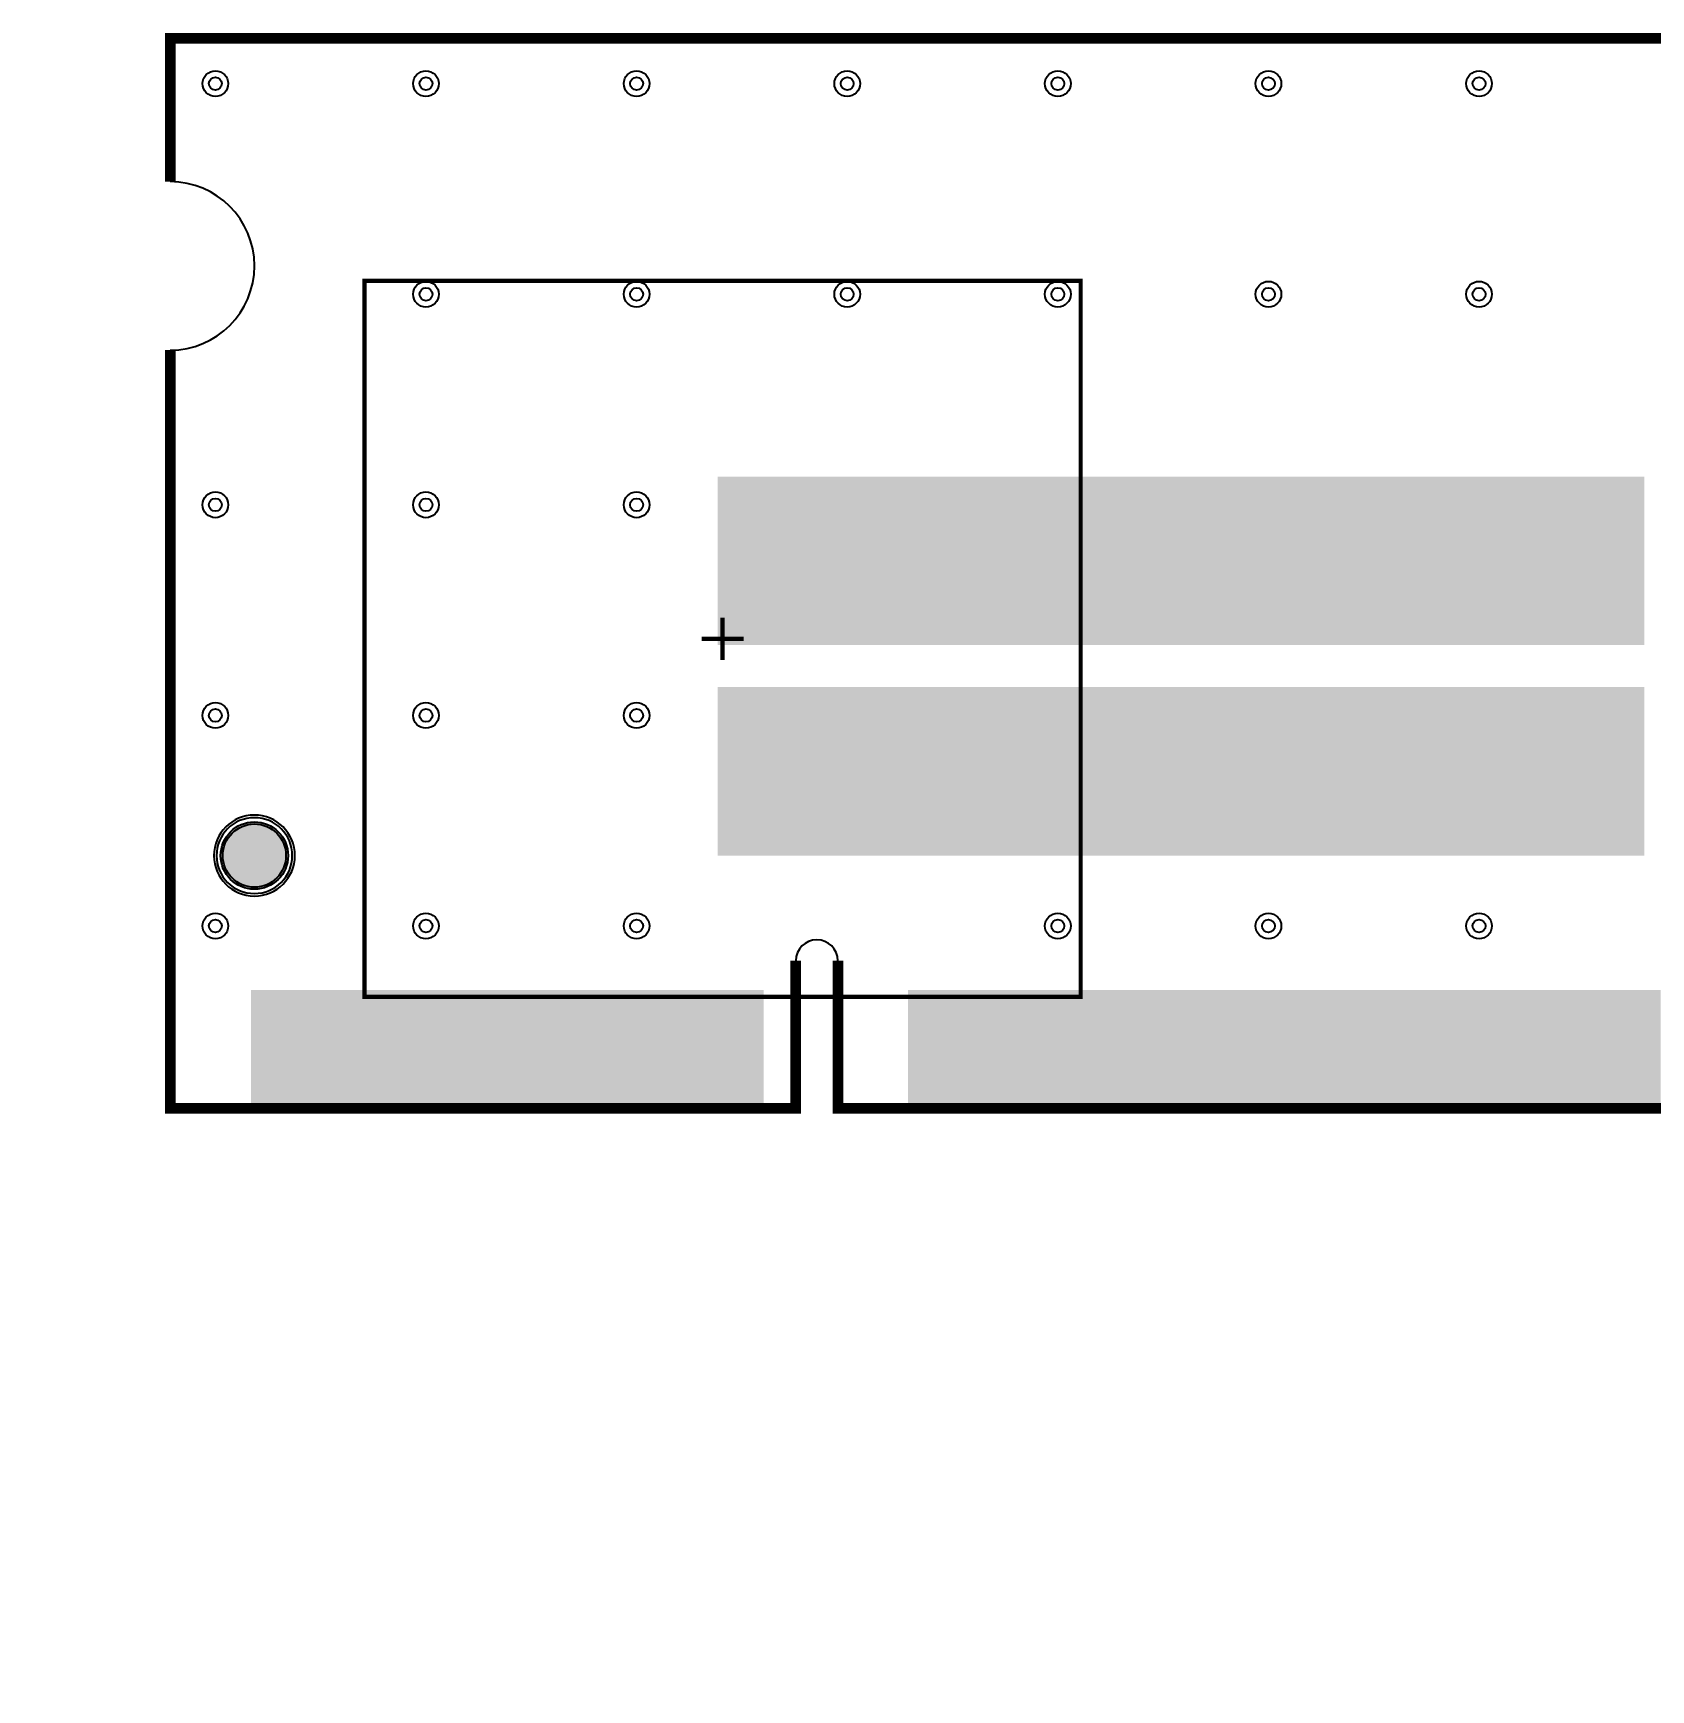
# Model space of a CAD drawing. Header units: millimetres. Extents: x -3.3 to 67.7, y -13.8 to 30.2.
# Drawn here: x -3.25 to 35.15, y -13.81 to 25.53 of the extents above; entities that cross this region are included whole.
import ezdxf

# ---------------------------------------------------------------- set-up
doc = ezdxf.new("R2010")
doc.units = ezdxf.units.MM
for name, color, linetype, true_color in [('BoardOutLine', 7, 'Continuous', 0xff00ff), ('BottomLayer', 7, 'Continuous', 0x0000ff), ('BottomPasteMaskLayer', 7, 'Continuous', 0x800000), ('BottomSolderMaskLayer', 7, 'Continuous', 0xaa00ff), ('Hole', 7, 'Continuous', 0x222222), ('Mechanical', 7, 'Continuous', 0xf022f0), ('Multi-Layer', 7, 'Continuous', 0xc0c0c0), ('TopLayer', 7, 'Continuous', 0xff0000), ('TopPasteMaskLayer', 7, 'Continuous', 0x808080), ('TopSilkLayer', 7, 'Continuous', 0xffcc00), ('TopSolderMaskLayer', 7, 'Continuous', 0x800080)]:
    doc.layers.add(name, color=color, linetype=linetype, true_color=true_color)

msp = doc.modelspace()

# ---------------------------------------------------------------- hatches: boundary and pattern name
at = {"layer": 'BottomLayer'}
for points in [[(2.226, 2.55), (2.676, 2.55), (2.676, 0.25), (2.226, 0.25)], [(2.826, 2.55), (3.276, 2.55), (3.276, 0.25), (2.826, 0.25)], [(3.426, 2.55), (3.876, 2.55), (3.876, 0.25), (3.426, 0.25)], [(4.026, 2.55), (4.476, 2.55), (4.476, 0.25), (4.026, 0.25)], [(4.626, 2.55), (5.076, 2.55), (5.076, 0.25), (4.626, 0.25)], [(5.226, 2.55), (5.676, 2.55), (5.676, 0.25), (5.226, 0.25)], [(5.826, 2.55), (6.276, 2.55), (6.276, 0.25), (5.826, 0.25)], [(6.426, 2.55), (6.876, 2.55), (6.876, 0.25), (6.426, 0.25)], [(7.026, 2.55), (7.476, 2.55), (7.476, 0.25), (7.026, 0.25)], [(7.626, 2.55), (8.076, 2.55), (8.076, 0.25), (7.626, 0.25)], [(8.226, 2.55), (8.676, 2.55), (8.676, 0.25), (8.226, 0.25)], [(8.826, 2.55), (9.276, 2.55), (9.276, 0.25), (8.826, 0.25)], [(9.426, 2.55), (9.876, 2.55), (9.876, 0.25), (9.426, 0.25)], [(10.026, 2.55), (10.476, 2.55), (10.476, 0.25), (10.026, 0.25)], [(10.626, 2.55), (11.076, 2.55), (11.076, 0.25), (10.626, 0.25)], [(11.226, 2.55), (11.676, 2.55), (11.676, 0.25), (11.226, 0.25)], [(11.826, 2.55), (12.276, 2.55), (12.276, 0.25), (11.826, 0.25)], [(12.426, 2.55), (12.876, 2.55), (12.876, 0.25), (12.426, 0.25)], [(13.026, 2.55), (13.476, 2.55), (13.476, 0.25), (13.026, 0.25)], [(13.626, 2.55), (14.076, 2.55), (14.076, 0.25), (13.626, 0.25)], [(17.826, 2.55), (18.276, 2.55), (18.276, 0.25), (17.826, 0.25)], [(18.426, 2.55), (18.876, 2.55), (18.876, 0.25), (18.426, 0.25)], [(19.026, 2.55), (19.476, 2.55), (19.476, 0.25), (19.026, 0.25)], [(19.626, 2.55), (20.076, 2.55), (20.076, 0.25), (19.626, 0.25)], [(20.226, 2.55), (20.676, 2.55), (20.676, 0.25), (20.226, 0.25)], [(20.826, 2.55), (21.276, 2.55), (21.276, 0.25), (20.826, 0.25)], [(21.426, 2.55), (21.876, 2.55), (21.876, 0.25), (21.426, 0.25)], [(22.026, 2.55), (22.476, 2.55), (22.476, 0.25), (22.026, 0.25)], [(22.626, 2.55), (23.076, 2.55), (23.076, 0.25), (22.626, 0.25)], [(23.226, 2.55), (23.676, 2.55), (23.676, 0.25), (23.226, 0.25)], [(23.826, 2.55), (24.276, 2.55), (24.276, 0.25), (23.826, 0.25)], [(24.426, 2.55), (24.876, 2.55), (24.876, 0.25), (24.426, 0.25)], [(25.026, 2.55), (25.476, 2.55), (25.476, 0.25), (25.026, 0.25)], [(25.626, 2.55), (26.076, 2.55), (26.076, 0.25), (25.626, 0.25)], [(26.226, 2.55), (26.676, 2.55), (26.676, 0.25), (26.226, 0.25)], [(26.826, 2.55), (27.276, 2.55), (27.276, 0.25), (26.826, 0.25)], [(27.426, 2.55), (27.876, 2.55), (27.876, 0.25), (27.426, 0.25)], [(28.026, 2.55), (28.476, 2.55), (28.476, 0.25), (28.026, 0.25)], [(28.626, 2.55), (29.076, 2.55), (29.076, 0.25), (28.626, 0.25)], [(29.226, 2.55), (29.676, 2.55), (29.676, 0.25), (29.226, 0.25)], [(29.826, 2.55), (30.276, 2.55), (30.276, 0.25), (29.826, 0.25)], [(30.426, 2.55), (30.876, 2.55), (30.876, 0.25), (30.426, 0.25)], [(31.026, 2.55), (31.476, 2.55), (31.476, 0.25), (31.026, 0.25)], [(31.626, 2.55), (32.076, 2.55), (32.076, 0.25), (31.626, 0.25)], [(32.226, 2.55), (32.676, 2.55), (32.676, 0.25), (32.226, 0.25)], [(32.826, 2.55), (33.276, 2.55), (33.276, 0.25), (32.826, 0.25)], [(33.426, 2.55), (33.876, 2.55), (33.876, 0.25), (33.426, 0.25)], [(34.026, 2.55), (34.476, 2.55), (34.476, 0.25), (34.026, 0.25)], [(34.626, 2.55), (35.076, 2.55), (35.076, 0.25), (34.626, 0.25)]]:
    msp.add_hatch(color=256, dxfattribs=at).paths.add_polyline_path(points)
at = {"layer": 'BottomPasteMaskLayer'}
for points in [[(2.226, 2.55), (2.676, 2.55), (2.676, 0.25), (2.226, 0.25)], [(2.826, 2.55), (3.276, 2.55), (3.276, 0.25), (2.826, 0.25)], [(3.426, 2.55), (3.876, 2.55), (3.876, 0.25), (3.426, 0.25)], [(4.026, 2.55), (4.476, 2.55), (4.476, 0.25), (4.026, 0.25)], [(4.626, 2.55), (5.076, 2.55), (5.076, 0.25), (4.626, 0.25)], [(5.226, 2.55), (5.676, 2.55), (5.676, 0.25), (5.226, 0.25)], [(5.826, 2.55), (6.276, 2.55), (6.276, 0.25), (5.826, 0.25)], [(6.426, 2.55), (6.876, 2.55), (6.876, 0.25), (6.426, 0.25)], [(7.026, 2.55), (7.476, 2.55), (7.476, 0.25), (7.026, 0.25)], [(7.626, 2.55), (8.076, 2.55), (8.076, 0.25), (7.626, 0.25)], [(8.226, 2.55), (8.676, 2.55), (8.676, 0.25), (8.226, 0.25)], [(8.826, 2.55), (9.276, 2.55), (9.276, 0.25), (8.826, 0.25)], [(9.426, 2.55), (9.876, 2.55), (9.876, 0.25), (9.426, 0.25)], [(10.026, 2.55), (10.476, 2.55), (10.476, 0.25), (10.026, 0.25)], [(10.626, 2.55), (11.076, 2.55), (11.076, 0.25), (10.626, 0.25)], [(11.226, 2.55), (11.676, 2.55), (11.676, 0.25), (11.226, 0.25)], [(11.826, 2.55), (12.276, 2.55), (12.276, 0.25), (11.826, 0.25)], [(12.426, 2.55), (12.876, 2.55), (12.876, 0.25), (12.426, 0.25)], [(13.026, 2.55), (13.476, 2.55), (13.476, 0.25), (13.026, 0.25)], [(13.626, 2.55), (14.076, 2.55), (14.076, 0.25), (13.626, 0.25)], [(17.826, 2.55), (18.276, 2.55), (18.276, 0.25), (17.826, 0.25)], [(18.426, 2.55), (18.876, 2.55), (18.876, 0.25), (18.426, 0.25)], [(19.026, 2.55), (19.476, 2.55), (19.476, 0.25), (19.026, 0.25)], [(19.626, 2.55), (20.076, 2.55), (20.076, 0.25), (19.626, 0.25)], [(20.226, 2.55), (20.676, 2.55), (20.676, 0.25), (20.226, 0.25)], [(20.826, 2.55), (21.276, 2.55), (21.276, 0.25), (20.826, 0.25)], [(21.426, 2.55), (21.876, 2.55), (21.876, 0.25), (21.426, 0.25)], [(22.026, 2.55), (22.476, 2.55), (22.476, 0.25), (22.026, 0.25)], [(22.626, 2.55), (23.076, 2.55), (23.076, 0.25), (22.626, 0.25)], [(23.226, 2.55), (23.676, 2.55), (23.676, 0.25), (23.226, 0.25)], [(23.826, 2.55), (24.276, 2.55), (24.276, 0.25), (23.826, 0.25)], [(24.426, 2.55), (24.876, 2.55), (24.876, 0.25), (24.426, 0.25)], [(25.026, 2.55), (25.476, 2.55), (25.476, 0.25), (25.026, 0.25)], [(25.626, 2.55), (26.076, 2.55), (26.076, 0.25), (25.626, 0.25)], [(26.226, 2.55), (26.676, 2.55), (26.676, 0.25), (26.226, 0.25)], [(26.826, 2.55), (27.276, 2.55), (27.276, 0.25), (26.826, 0.25)], [(27.426, 2.55), (27.876, 2.55), (27.876, 0.25), (27.426, 0.25)], [(28.026, 2.55), (28.476, 2.55), (28.476, 0.25), (28.026, 0.25)], [(28.626, 2.55), (29.076, 2.55), (29.076, 0.25), (28.626, 0.25)], [(29.226, 2.55), (29.676, 2.55), (29.676, 0.25), (29.226, 0.25)], [(29.826, 2.55), (30.276, 2.55), (30.276, 0.25), (29.826, 0.25)], [(30.426, 2.55), (30.876, 2.55), (30.876, 0.25), (30.426, 0.25)], [(31.026, 2.55), (31.476, 2.55), (31.476, 0.25), (31.026, 0.25)], [(31.626, 2.55), (32.076, 2.55), (32.076, 0.25), (31.626, 0.25)], [(32.226, 2.55), (32.676, 2.55), (32.676, 0.25), (32.226, 0.25)], [(32.826, 2.55), (33.276, 2.55), (33.276, 0.25), (32.826, 0.25)], [(33.426, 2.55), (33.876, 2.55), (33.876, 0.25), (33.426, 0.25)], [(34.026, 2.55), (34.476, 2.55), (34.476, 0.25), (34.026, 0.25)], [(34.626, 2.55), (35.076, 2.55), (35.076, 0.25), (34.626, 0.25)]]:
    msp.add_hatch(color=256, dxfattribs=at).paths.add_polyline_path(points)
at = {"layer": 'BottomSolderMaskLayer'}
for points in [[(1.199, 6, 1), (2.801, 6, 1)], [(2.216, 2.81), (2.686, 2.81), (2.686, -0.009), (2.216, -0.009)], [(2.816, 2.81), (3.286, 2.81), (3.286, -0.009), (2.816, -0.009)], [(3.416, 2.81), (3.886, 2.81), (3.886, -0.009), (3.416, -0.009)], [(4.016, 2.81), (4.486, 2.81), (4.486, -0.009), (4.016, -0.009)], [(4.616, 2.81), (5.086, 2.81), (5.086, -0.009), (4.616, -0.009)], [(5.216, 2.81), (5.686, 2.81), (5.686, -0.009), (5.216, -0.009)], [(5.816, 2.81), (6.286, 2.81), (6.286, -0.009), (5.816, -0.009)], [(6.416, 2.81), (6.886, 2.81), (6.886, -0.009), (6.416, -0.009)], [(7.016, 2.81), (7.486, 2.81), (7.486, -0.009), (7.016, -0.009)], [(7.616, 2.81), (8.086, 2.81), (8.086, -0.009), (7.616, -0.009)], [(8.216, 2.81), (8.686, 2.81), (8.686, -0.009), (8.216, -0.009)], [(8.816, 2.81), (9.286, 2.81), (9.286, -0.009), (8.816, -0.009)], [(9.416, 2.81), (9.886, 2.81), (9.886, -0.009), (9.416, -0.009)], [(10.016, 2.81), (10.486, 2.81), (10.486, -0.009), (10.016, -0.009)], [(10.616, 2.81), (11.086, 2.81), (11.086, -0.009), (10.616, -0.009)], [(11.216, 2.81), (11.686, 2.81), (11.686, -0.009), (11.216, -0.009)], [(11.816, 2.81), (12.286, 2.81), (12.286, -0.009), (11.816, -0.009)], [(12.416, 2.81), (12.886, 2.81), (12.886, -0.009), (12.416, -0.009)], [(13.016, 2.81), (13.486, 2.81), (13.486, -0.009), (13.016, -0.009)], [(13.616, 2.81), (14.086, 2.81), (14.086, -0.009), (13.616, -0.009)], [(17.816, 2.81), (18.286, 2.81), (18.286, -0.009), (17.816, -0.009)], [(18.416, 2.81), (18.886, 2.81), (18.886, -0.009), (18.416, -0.009)], [(19.016, 2.81), (19.486, 2.81), (19.486, -0.009), (19.016, -0.009)], [(19.616, 2.81), (20.086, 2.81), (20.086, -0.009), (19.616, -0.009)], [(20.216, 2.81), (20.686, 2.81), (20.686, -0.009), (20.216, -0.009)], [(20.816, 2.81), (21.286, 2.81), (21.286, -0.009), (20.816, -0.009)], [(21.416, 2.81), (21.886, 2.81), (21.886, -0.009), (21.416, -0.009)], [(22.016, 2.81), (22.486, 2.81), (22.486, -0.009), (22.016, -0.009)], [(22.616, 2.81), (23.086, 2.81), (23.086, -0.009), (22.616, -0.009)], [(23.216, 2.81), (23.686, 2.81), (23.686, -0.009), (23.216, -0.009)], [(23.816, 2.81), (24.286, 2.81), (24.286, -0.009), (23.816, -0.009)], [(24.416, 2.81), (24.886, 2.81), (24.886, -0.009), (24.416, -0.009)], [(25.016, 2.81), (25.486, 2.81), (25.486, -0.009), (25.016, -0.009)], [(25.616, 2.81), (26.086, 2.81), (26.086, -0.009), (25.616, -0.009)], [(26.216, 2.81), (26.686, 2.81), (26.686, -0.009), (26.216, -0.009)], [(26.816, 2.81), (27.286, 2.81), (27.286, -0.009), (26.816, -0.009)], [(27.416, 2.81), (27.886, 2.81), (27.886, -0.009), (27.416, -0.009)], [(28.016, 2.81), (28.486, 2.81), (28.486, -0.009), (28.016, -0.009)], [(28.616, 2.81), (29.086, 2.81), (29.086, -0.009), (28.616, -0.009)], [(29.216, 2.81), (29.686, 2.81), (29.686, -0.009), (29.216, -0.009)], [(29.816, 2.81), (30.286, 2.81), (30.286, -0.009), (29.816, -0.009)], [(30.416, 2.81), (30.886, 2.81), (30.886, -0.009), (30.416, -0.009)], [(31.016, 2.81), (31.486, 2.81), (31.486, -0.009), (31.016, -0.009)], [(31.616, 2.81), (32.086, 2.81), (32.086, -0.009), (31.616, -0.009)], [(32.216, 2.81), (32.686, 2.81), (32.686, -0.009), (32.216, -0.009)], [(32.816, 2.81), (33.286, 2.81), (33.286, -0.009), (32.816, -0.009)], [(33.416, 2.81), (33.886, 2.81), (33.886, -0.009), (33.416, -0.009)], [(34.016, 2.81), (34.486, 2.81), (34.486, -0.009), (34.016, -0.009)], [(34.616, 2.81), (35.086, 2.81), (35.086, -0.009), (34.616, -0.009)]]:
    msp.add_hatch(color=256, dxfattribs=at).paths.add_polyline_path(points)
at = {"layer": 'Multi-Layer'}
msp.add_hatch(color=256, dxfattribs=at).paths.add_polyline_path([(1.25, 6, 1), (2.75, 6, 1)])
at = {"layer": 'TopLayer'}
for points in [[(1.926, 2.55), (2.376, 2.55), (2.376, 0.25), (1.926, 0.25)], [(2.526, 2.55), (2.976, 2.55), (2.976, 0.25), (2.526, 0.25)], [(3.126, 2.55), (3.576, 2.55), (3.576, 0.25), (3.126, 0.25)], [(3.726, 2.55), (4.176, 2.55), (4.176, 0.25), (3.726, 0.25)], [(4.326, 2.55), (4.776, 2.55), (4.776, 0.25), (4.326, 0.25)], [(4.926, 2.55), (5.376, 2.55), (5.376, 0.25), (4.926, 0.25)], [(5.526, 2.55), (5.976, 2.55), (5.976, 0.25), (5.526, 0.25)], [(6.126, 2.55), (6.576, 2.55), (6.576, 0.25), (6.126, 0.25)], [(6.726, 2.55), (7.176, 2.55), (7.176, 0.25), (6.726, 0.25)], [(7.326, 2.55), (7.776, 2.55), (7.776, 0.25), (7.326, 0.25)], [(7.926, 2.55), (8.376, 2.55), (8.376, 0.25), (7.926, 0.25)], [(8.526, 2.55), (8.976, 2.55), (8.976, 0.25), (8.526, 0.25)], [(9.126, 2.55), (9.576, 2.55), (9.576, 0.25), (9.126, 0.25)], [(9.726, 2.55), (10.176, 2.55), (10.176, 0.25), (9.726, 0.25)], [(10.326, 2.55), (10.776, 2.55), (10.776, 0.25), (10.326, 0.25)], [(10.926, 2.55), (11.376, 2.55), (11.376, 0.25), (10.926, 0.25)], [(11.526, 2.55), (11.976, 2.55), (11.976, 0.25), (11.526, 0.25)], [(12.126, 2.55), (12.576, 2.55), (12.576, 0.25), (12.126, 0.25)], [(12.726, 2.55), (13.176, 2.55), (13.176, 0.25), (12.726, 0.25)], [(13.326, 2.55), (13.776, 2.55), (13.776, 0.25), (13.326, 0.25)], [(17.526, 2.55), (17.976, 2.55), (17.976, 0.25), (17.526, 0.25)], [(18.126, 2.55), (18.576, 2.55), (18.576, 0.25), (18.126, 0.25)], [(18.726, 2.55), (19.176, 2.55), (19.176, 0.25), (18.726, 0.25)], [(19.326, 2.55), (19.776, 2.55), (19.776, 0.25), (19.326, 0.25)], [(19.926, 2.55), (20.376, 2.55), (20.376, 0.25), (19.926, 0.25)], [(20.526, 2.55), (20.976, 2.55), (20.976, 0.25), (20.526, 0.25)], [(21.126, 2.55), (21.576, 2.55), (21.576, 0.25), (21.126, 0.25)], [(21.726, 2.55), (22.176, 2.55), (22.176, 0.25), (21.726, 0.25)], [(22.326, 2.55), (22.776, 2.55), (22.776, 0.25), (22.326, 0.25)], [(22.926, 2.55), (23.376, 2.55), (23.376, 0.25), (22.926, 0.25)], [(23.526, 2.55), (23.976, 2.55), (23.976, 0.25), (23.526, 0.25)], [(24.126, 2.55), (24.576, 2.55), (24.576, 0.25), (24.126, 0.25)], [(24.726, 2.55), (25.176, 2.55), (25.176, 0.25), (24.726, 0.25)], [(25.326, 2.55), (25.776, 2.55), (25.776, 0.25), (25.326, 0.25)], [(25.926, 2.55), (26.376, 2.55), (26.376, 0.25), (25.926, 0.25)], [(26.526, 2.55), (26.976, 2.55), (26.976, 0.25), (26.526, 0.25)], [(27.126, 2.55), (27.576, 2.55), (27.576, 0.25), (27.126, 0.25)], [(27.726, 2.55), (28.176, 2.55), (28.176, 0.25), (27.726, 0.25)], [(28.326, 2.55), (28.776, 2.55), (28.776, 0.25), (28.326, 0.25)], [(28.926, 2.55), (29.376, 2.55), (29.376, 0.25), (28.926, 0.25)], [(29.526, 2.55), (29.976, 2.55), (29.976, 0.25), (29.526, 0.25)], [(30.126, 2.55), (30.576, 2.55), (30.576, 0.25), (30.126, 0.25)], [(30.726, 2.55), (31.176, 2.55), (31.176, 0.25), (30.726, 0.25)], [(31.326, 2.55), (31.776, 2.55), (31.776, 0.25), (31.326, 0.25)], [(31.926, 2.55), (32.376, 2.55), (32.376, 0.25), (31.926, 0.25)], [(32.526, 2.55), (32.976, 2.55), (32.976, 0.25), (32.526, 0.25)], [(33.126, 2.55), (33.576, 2.55), (33.576, 0.25), (33.126, 0.25)], [(33.726, 2.55), (34.176, 2.55), (34.176, 0.25), (33.726, 0.25)], [(34.326, 2.55), (34.776, 2.55), (34.776, 0.25), (34.326, 0.25)], [(34.926, 2.55), (35.376, 2.55), (35.376, 0.25), (34.926, 0.25)]]:
    msp.add_hatch(color=256, dxfattribs=at).paths.add_polyline_path(points)
at = {"layer": 'TopPasteMaskLayer'}
for points in [[(1.926, 2.55), (2.376, 2.55), (2.376, 0.25), (1.926, 0.25)], [(2.526, 2.55), (2.976, 2.55), (2.976, 0.25), (2.526, 0.25)], [(3.126, 2.55), (3.576, 2.55), (3.576, 0.25), (3.126, 0.25)], [(3.726, 2.55), (4.176, 2.55), (4.176, 0.25), (3.726, 0.25)], [(4.326, 2.55), (4.776, 2.55), (4.776, 0.25), (4.326, 0.25)], [(4.926, 2.55), (5.376, 2.55), (5.376, 0.25), (4.926, 0.25)], [(5.526, 2.55), (5.976, 2.55), (5.976, 0.25), (5.526, 0.25)], [(6.126, 2.55), (6.576, 2.55), (6.576, 0.25), (6.126, 0.25)], [(6.726, 2.55), (7.176, 2.55), (7.176, 0.25), (6.726, 0.25)], [(7.326, 2.55), (7.776, 2.55), (7.776, 0.25), (7.326, 0.25)], [(7.926, 2.55), (8.376, 2.55), (8.376, 0.25), (7.926, 0.25)], [(8.526, 2.55), (8.976, 2.55), (8.976, 0.25), (8.526, 0.25)], [(9.126, 2.55), (9.576, 2.55), (9.576, 0.25), (9.126, 0.25)], [(9.726, 2.55), (10.176, 2.55), (10.176, 0.25), (9.726, 0.25)], [(10.326, 2.55), (10.776, 2.55), (10.776, 0.25), (10.326, 0.25)], [(10.926, 2.55), (11.376, 2.55), (11.376, 0.25), (10.926, 0.25)], [(11.526, 2.55), (11.976, 2.55), (11.976, 0.25), (11.526, 0.25)], [(12.126, 2.55), (12.576, 2.55), (12.576, 0.25), (12.126, 0.25)], [(12.726, 2.55), (13.176, 2.55), (13.176, 0.25), (12.726, 0.25)], [(13.326, 2.55), (13.776, 2.55), (13.776, 0.25), (13.326, 0.25)], [(17.526, 2.55), (17.976, 2.55), (17.976, 0.25), (17.526, 0.25)], [(18.126, 2.55), (18.576, 2.55), (18.576, 0.25), (18.126, 0.25)], [(18.726, 2.55), (19.176, 2.55), (19.176, 0.25), (18.726, 0.25)], [(19.326, 2.55), (19.776, 2.55), (19.776, 0.25), (19.326, 0.25)], [(19.926, 2.55), (20.376, 2.55), (20.376, 0.25), (19.926, 0.25)], [(20.526, 2.55), (20.976, 2.55), (20.976, 0.25), (20.526, 0.25)], [(21.126, 2.55), (21.576, 2.55), (21.576, 0.25), (21.126, 0.25)], [(21.726, 2.55), (22.176, 2.55), (22.176, 0.25), (21.726, 0.25)], [(22.326, 2.55), (22.776, 2.55), (22.776, 0.25), (22.326, 0.25)], [(22.926, 2.55), (23.376, 2.55), (23.376, 0.25), (22.926, 0.25)], [(23.526, 2.55), (23.976, 2.55), (23.976, 0.25), (23.526, 0.25)], [(24.126, 2.55), (24.576, 2.55), (24.576, 0.25), (24.126, 0.25)], [(24.726, 2.55), (25.176, 2.55), (25.176, 0.25), (24.726, 0.25)], [(25.326, 2.55), (25.776, 2.55), (25.776, 0.25), (25.326, 0.25)], [(25.926, 2.55), (26.376, 2.55), (26.376, 0.25), (25.926, 0.25)], [(26.526, 2.55), (26.976, 2.55), (26.976, 0.25), (26.526, 0.25)], [(27.126, 2.55), (27.576, 2.55), (27.576, 0.25), (27.126, 0.25)], [(27.726, 2.55), (28.176, 2.55), (28.176, 0.25), (27.726, 0.25)], [(28.326, 2.55), (28.776, 2.55), (28.776, 0.25), (28.326, 0.25)], [(28.926, 2.55), (29.376, 2.55), (29.376, 0.25), (28.926, 0.25)], [(29.526, 2.55), (29.976, 2.55), (29.976, 0.25), (29.526, 0.25)], [(30.126, 2.55), (30.576, 2.55), (30.576, 0.25), (30.126, 0.25)], [(30.726, 2.55), (31.176, 2.55), (31.176, 0.25), (30.726, 0.25)], [(31.326, 2.55), (31.776, 2.55), (31.776, 0.25), (31.326, 0.25)], [(31.926, 2.55), (32.376, 2.55), (32.376, 0.25), (31.926, 0.25)], [(32.526, 2.55), (32.976, 2.55), (32.976, 0.25), (32.526, 0.25)], [(33.126, 2.55), (33.576, 2.55), (33.576, 0.25), (33.126, 0.25)], [(33.726, 2.55), (34.176, 2.55), (34.176, 0.25), (33.726, 0.25)], [(34.326, 2.55), (34.776, 2.55), (34.776, 0.25), (34.326, 0.25)], [(34.926, 2.55), (35.376, 2.55), (35.376, 0.25), (34.926, 0.25)]]:
    msp.add_hatch(color=256, dxfattribs=at).paths.add_polyline_path(points)
at = {"layer": 'TopSilkLayer'}
for points in [[(35, 11), (35, 15), (13, 15), (13, 11), (30, 11)], [(35, 6), (35, 10), (13, 10), (13, 6), (30, 6)]]:
    msp.add_hatch(color=256, dxfattribs=at).paths.add_polyline_path(points)
at = {"layer": 'TopSolderMaskLayer'}
for points in [[(1.199, 6, 1), (2.801, 6, 1)], [(1.916, 2.81), (2.386, 2.81), (2.386, -0.009), (1.916, -0.009)], [(2.516, 2.81), (2.986, 2.81), (2.986, -0.009), (2.516, -0.009)], [(3.116, 2.81), (3.586, 2.81), (3.586, -0.009), (3.116, -0.009)], [(3.716, 2.81), (4.186, 2.81), (4.186, -0.009), (3.716, -0.009)], [(4.316, 2.81), (4.786, 2.81), (4.786, -0.009), (4.316, -0.009)], [(4.916, 2.81), (5.386, 2.81), (5.386, -0.009), (4.916, -0.009)], [(5.516, 2.81), (5.986, 2.81), (5.986, -0.009), (5.516, -0.009)], [(6.116, 2.81), (6.586, 2.81), (6.586, -0.009), (6.116, -0.009)], [(6.716, 2.81), (7.186, 2.81), (7.186, -0.009), (6.716, -0.009)], [(7.316, 2.81), (7.786, 2.81), (7.786, -0.009), (7.316, -0.009)], [(7.916, 2.81), (8.386, 2.81), (8.386, -0.009), (7.916, -0.009)], [(8.516, 2.81), (8.986, 2.81), (8.986, -0.009), (8.516, -0.009)], [(9.116, 2.81), (9.586, 2.81), (9.586, -0.009), (9.116, -0.009)], [(9.716, 2.81), (10.186, 2.81), (10.186, -0.009), (9.716, -0.009)], [(10.316, 2.81), (10.786, 2.81), (10.786, -0.009), (10.316, -0.009)], [(10.916, 2.81), (11.386, 2.81), (11.386, -0.009), (10.916, -0.009)], [(11.516, 2.81), (11.986, 2.81), (11.986, -0.009), (11.516, -0.009)], [(12.116, 2.81), (12.586, 2.81), (12.586, -0.009), (12.116, -0.009)], [(12.716, 2.81), (13.186, 2.81), (13.186, -0.009), (12.716, -0.009)], [(13.316, 2.81), (13.786, 2.81), (13.786, -0.009), (13.316, -0.009)], [(17.516, 2.81), (17.986, 2.81), (17.986, -0.009), (17.516, -0.009)], [(18.116, 2.81), (18.586, 2.81), (18.586, -0.009), (18.116, -0.009)], [(18.716, 2.81), (19.186, 2.81), (19.186, -0.009), (18.716, -0.009)], [(19.316, 2.81), (19.786, 2.81), (19.786, -0.009), (19.316, -0.009)], [(19.916, 2.81), (20.386, 2.81), (20.386, -0.009), (19.916, -0.009)], [(20.516, 2.81), (20.986, 2.81), (20.986, -0.009), (20.516, -0.009)], [(21.116, 2.81), (21.586, 2.81), (21.586, -0.009), (21.116, -0.009)], [(21.716, 2.81), (22.186, 2.81), (22.186, -0.009), (21.716, -0.009)], [(22.316, 2.81), (22.786, 2.81), (22.786, -0.009), (22.316, -0.009)], [(22.916, 2.81), (23.386, 2.81), (23.386, -0.009), (22.916, -0.009)], [(23.516, 2.81), (23.986, 2.81), (23.986, -0.009), (23.516, -0.009)], [(24.116, 2.81), (24.586, 2.81), (24.586, -0.009), (24.116, -0.009)], [(24.716, 2.81), (25.186, 2.81), (25.186, -0.009), (24.716, -0.009)], [(25.316, 2.81), (25.786, 2.81), (25.786, -0.009), (25.316, -0.009)], [(25.916, 2.81), (26.386, 2.81), (26.386, -0.009), (25.916, -0.009)], [(26.516, 2.81), (26.986, 2.81), (26.986, -0.009), (26.516, -0.009)], [(27.116, 2.81), (27.586, 2.81), (27.586, -0.009), (27.116, -0.009)], [(27.716, 2.81), (28.186, 2.81), (28.186, -0.009), (27.716, -0.009)], [(28.316, 2.81), (28.786, 2.81), (28.786, -0.009), (28.316, -0.009)], [(28.916, 2.81), (29.386, 2.81), (29.386, -0.009), (28.916, -0.009)], [(29.516, 2.81), (29.986, 2.81), (29.986, -0.009), (29.516, -0.009)], [(30.116, 2.81), (30.586, 2.81), (30.586, -0.009), (30.116, -0.009)], [(30.716, 2.81), (31.186, 2.81), (31.186, -0.009), (30.716, -0.009)], [(31.316, 2.81), (31.786, 2.81), (31.786, -0.009), (31.316, -0.009)], [(31.916, 2.81), (32.386, 2.81), (32.386, -0.009), (31.916, -0.009)], [(32.516, 2.81), (32.986, 2.81), (32.986, -0.009), (32.516, -0.009)], [(33.116, 2.81), (33.586, 2.81), (33.586, -0.009), (33.116, -0.009)], [(33.716, 2.81), (34.186, 2.81), (34.186, -0.009), (33.716, -0.009)], [(34.316, 2.81), (34.786, 2.81), (34.786, -0.009), (34.316, -0.009)], [(34.916, 2.81), (35.386, 2.81), (35.386, -0.009), (34.916, -0.009)]]:
    msp.add_hatch(color=256, dxfattribs=at).paths.add_polyline_path(points)

# ---------------------------------------------------------------- linework, layer by layer
at = {"layer": 'BoardOutLine', "const_width": 0.254}
for points in [[(0.001, 22.001), (0.001, 25.401), (67.601, 25.401), (67.601, 22.001)], [(14.851, 3.501), (14.851, 0.001), (0.001, 0.001), (0.001, 18.001)], [(67.601, 18.001), (67.601, 0.001), (15.851, 0.001), (15.851, 3.501)]]:
    msp.add_lwpolyline(points, dxfattribs=at)
at = {"layer": 'BoardOutLine'}
for centre, radius, start, end in [((0.001, 20.001), 2, 270, 90), ((15.351, 3.501), 0.5, 0, 180)]:
    msp.add_arc(centre, radius, start, end, dxfattribs=at)
at = {"layer": 'BottomSolderMaskLayer'}
for points in [[(2, 6.961), (2, 6.961)], [(2, 5.039), (2, 5.039)]]:
    msp.add_lwpolyline(points, close=True, dxfattribs=at)
msp.add_circle((2, 6), 0.801, dxfattribs=at)
for start, end in [(90, 270), (270, 90)]:
    msp.add_arc((2, 6), 0.961, start, end, dxfattribs=at)
at = {"layer": 'Hole'}
for centre in [(1.073, 24.328), (6.073, 24.328), (11.073, 24.328), (16.073, 24.328), (21.073, 24.328), (26.073, 24.328), (31.073, 24.328), (6.073, 19.328), (11.073, 19.328), (16.073, 19.328), (21.073, 19.328), (26.073, 19.328), (31.073, 19.328), (1.073, 14.328), (6.073, 14.328), (11.073, 14.328), (1.073, 9.328), (6.073, 9.328), (11.073, 9.328), (1.073, 4.328), (6.073, 4.328), (11.073, 4.328), (21.073, 4.328), (26.073, 4.328), (31.073, 4.328)]:
    msp.add_circle(centre, 0.153, dxfattribs=at)
at = {"layer": 'Mechanical', "const_width": 0.1}
msp.add_lwpolyline([(4.615, 19.647), (21.615, 19.647), (21.615, 2.647), (4.615, 2.647), (4.615, 19.647)], close=True, dxfattribs=at)
for points in [[(13.114, 10.645), (13.114, 11.646)], [(13.614, 11.146), (12.614, 11.146)]]:
    msp.add_lwpolyline(points, dxfattribs=at)
at = {"layer": 'Multi-Layer'}
for points in [[(2, 6.9), (2, 6.9)], [(2, 5.1), (2, 5.1)]]:
    msp.add_lwpolyline(points, close=True, dxfattribs=at)
for centre, radius in [((1.073, 24.328), 0.305), ((6.073, 24.328), 0.305), ((11.073, 24.328), 0.305), ((16.073, 24.328), 0.305), ((21.073, 24.328), 0.305), ((26.073, 24.328), 0.305), ((31.073, 24.328), 0.305), ((6.073, 19.328), 0.305), ((11.073, 19.328), 0.305), ((16.073, 19.328), 0.305), ((21.073, 19.328), 0.305), ((26.073, 19.328), 0.305), ((31.073, 19.328), 0.305), ((1.073, 14.328), 0.305), ((6.073, 14.328), 0.305), ((11.073, 14.328), 0.305), ((1.073, 9.328), 0.305), ((6.073, 9.328), 0.305), ((11.073, 9.328), 0.305), ((2, 6), 0.75), ((1.073, 4.328), 0.305), ((6.073, 4.328), 0.305), ((11.073, 4.328), 0.305), ((21.073, 4.328), 0.305), ((26.073, 4.328), 0.305), ((31.073, 4.328), 0.305)]:
    msp.add_circle(centre, radius, dxfattribs=at)
for start, end in [(90, 270), (270, 90)]:
    msp.add_arc((2, 6), 0.9, start, end, dxfattribs=at)
at = {"layer": 'TopSolderMaskLayer'}
for points in [[(2, 6.961), (2, 6.961)], [(2, 5.039), (2, 5.039)]]:
    msp.add_lwpolyline(points, close=True, dxfattribs=at)
msp.add_circle((2, 6), 0.801, dxfattribs=at)
for start, end in [(90, 270), (270, 90)]:
    msp.add_arc((2, 6), 0.961, start, end, dxfattribs=at)

doc.saveas('drawing.dxf')
